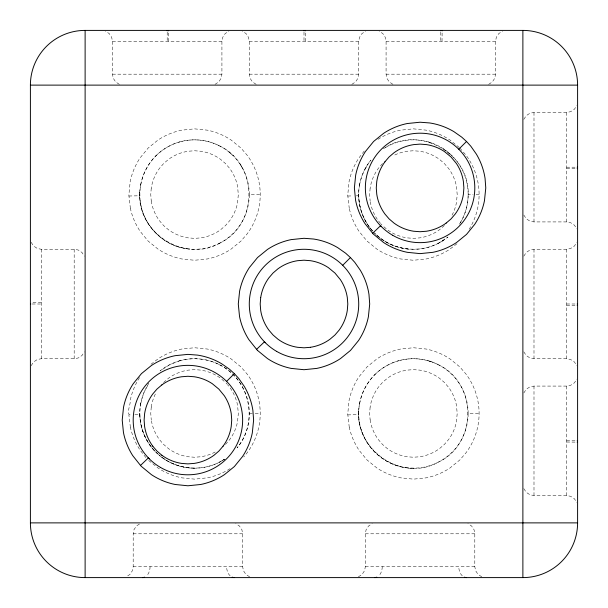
<?xml version="1.0" encoding="UTF-8"?>
<svg xmlns="http://www.w3.org/2000/svg" width="608" height="608" viewBox="0 0 608 608"><rect width="100%" height="100%" fill="white"/><g stroke="black" fill="none" stroke-linecap="round" stroke-linejoin="round"><path stroke-width="0.46" stroke-dasharray="3.04 2.28" d="M119.366 84.36L115.657 81.92L113.217 78.212L112.48 74.184L112.48 41.344L111.674 37.316L109.242 33.607L105.526 31.168M127.733 575.86L129.96 574.393L132.4 570.684L133.182 566.656L133.198 533.794L133.935 529.766L136.374 526.057L140.083 523.617M168.416 41.344L168.522 32.186M215.034 84.36L218.743 81.92L221.183 78.212L221.92 74.184L221.92 41.344L222.726 37.316L225.158 33.607L228.874 31.168M249.592 576.832L245.875 574.393L243.443 570.684L242.638 566.656L242.638 533.794L241.9 529.766L239.461 526.057L235.752 523.617M256.166 84.36L252.457 81.92L250.017 78.212L249.28 74.184L249.28 41.344L248.474 37.316L246.042 33.607L242.326 31.168M305.216 41.344L305.322 32.186M351.834 84.36L355.543 81.92L357.983 78.212L358.72 74.184L358.72 41.344L359.526 37.316L361.958 33.607L365.674 31.168M358.401 576.832L362.117 574.393L364.557 570.684L365.34 566.656L365.362 533.794L366.092 529.766L368.532 526.057L372.24 523.617M392.966 84.36L389.257 81.92L386.817 78.212L386.08 74.184L386.08 41.344L385.274 37.316L382.842 33.607L379.126 31.168M442.016 41.344L442.122 32.186M481.749 576.832L478.04 574.393L475.6 570.684L474.795 566.656L474.802 533.794L474.058 529.766L471.626 526.057L467.909 523.617M488.634 84.36L492.343 81.92L494.783 78.212L495.52 74.184L495.52 41.344L496.326 37.316L498.758 33.607L502.474 31.168M140.722 184.604C134.315 214.989 158.528 247.129 189.643 249.06M359.602 403.484C350.223 446.082 399.973 483.991 438.566 462.05M130.386 208.422L128.866 195.107L130.158 181.769A67.26 67.26 0 0 1 139.977 158.065L148.094 148.101L158.065 139.977A67.298 67.298 0 0 1 181.769 130.158L194.56 128.858L207.351 130.158A67.298 67.298 0 0 1 231.04 139.984L241.019 148.101L247.312 155.42A66.758 66.758 0 0 1 258.248 178.623C260.885 189.027 260.878 200.093 258.256 210.505A66.758 66.758 0 0 1 247.304 233.7L241.019 241.019L231.048 249.143A67.298 67.298 0 0 1 207.351 258.962L194.56 260.262L181.769 258.962A67.298 67.298 0 0 1 158.065 249.143L148.094 241.019L140.174 231.359A67.275 67.275 0 0 1 130.393 208.422M151.042 364.238L158.065 358.857A67.298 67.298 0 0 1 181.769 349.038L194.56 347.738L207.351 349.038A67.298 67.298 0 0 1 231.04 358.864L241.019 366.981L247.312 374.3A66.758 66.758 0 0 1 258.248 397.503C260.885 407.907 260.878 418.973 258.256 429.385A66.758 66.758 0 0 1 247.304 452.58L243.762 456.958M459.899 148.101L466.192 155.42A66.758 66.758 0 0 1 477.128 178.623C479.765 189.027 479.758 200.093 477.136 210.505A66.758 66.758 0 0 1 468.472 230.379M349.266 427.302L347.746 413.987L349.038 400.649A67.26 67.26 0 0 1 358.857 376.945L366.974 366.981L376.945 358.857A67.298 67.298 0 0 1 400.649 349.038L413.44 347.738L426.231 349.038A67.298 67.298 0 0 1 449.92 358.864L459.899 366.981L466.192 374.3A66.758 66.758 0 0 1 477.128 397.503C479.765 407.907 479.758 418.973 477.136 429.385A66.758 66.758 0 0 1 466.184 452.58L459.899 459.899L449.928 468.023A67.298 67.298 0 0 1 426.231 477.842L413.44 479.142L400.649 477.842A67.298 67.298 0 0 1 376.945 468.023L366.974 459.899L359.054 450.239A67.275 67.275 0 0 1 349.273 427.302M219.686 243.17C183.715 263.91 134.414 230.751 140.06 189.643M219.686 145.95C258.643 164.335 258.643 224.77 219.693 243.17M219.686 364.83C249.888 379.255 258.947 422.628 237.044 447.929A54.72 54.72 0 0 0 160.071 370.956L169.404 364.83L179.482 360.833M413.425 468.16C382.371 469.004 355.27 439.364 358.94 408.523M468.16 194.56C468.13 205.132 464.983 215.627 459.238 224.504A54.72 54.72 0 0 0 383.496 148.762C417.392 124.306 470.068 152.806 468.16 194.56L473.115 194.56M438.566 364.83C477.523 383.222 477.523 443.65 438.573 462.05M151.248 188.146L150.761 194.56L151.248 200.974M151.248 407.026L150.761 413.44L151.248 419.854M370.128 188.146L369.641 194.56L370.128 200.974M370.128 407.026L369.641 413.44L370.128 419.854M140.722 403.484C137.089 422.469 144.415 443.004 159.372 455.293M359.602 184.604C356.531 201.073 361.433 218.842 372.856 231.154M140.752 184.604C142.736 173.782 148.116 163.681 155.846 155.868M140.752 403.484L143.655 393.3L148.732 383.496A54.72 54.72 0 0 0 224.504 459.238L219.693 462.05M359.632 184.604C361.281 175.644 365.248 167.177 370.933 160.071A54.72 54.72 0 0 0 447.929 237.044L438.573 243.17M359.632 403.484C361.616 392.662 366.996 382.561 374.726 374.748M364.83 169.427L367.642 164.616M31.168 365.674L33.607 361.958L37.316 359.526L41.344 358.72L74.184 358.72L78.219 357.983L81.928 355.543L84.36 351.834M523.815 119.366L526.254 115.657L529.963 113.217L533.991 112.48L566.656 112.48L570.684 111.674L574.393 109.242L576.832 105.526M523.815 256.166L526.254 252.457L529.963 250.017L533.991 249.28L566.656 249.28L570.684 248.474L574.393 246.042L576.832 242.326M523.815 392.966L526.254 389.257L529.963 386.817L533.991 386.08L566.656 386.08L570.684 385.274L574.393 382.842L576.832 379.126M364.238 151.042L358.849 158.065A67.26 67.26 0 0 0 349.045 181.769L347.746 195.107L349.266 208.422M382.462 163.59L378.275 168.469A44.665 44.665 0 0 0 370.135 188.146M225.53 444.41L229.725 439.531A44.43 44.43 0 0 0 237.492 421.975L238.336 413.44L237.5 404.905A44.43 44.43 0 0 0 229.718 387.349L227.476 384.568M163.582 382.47L168.469 378.275A44.688 44.688 0 0 1 188.153 370.135L194.56 369.634L200.974 370.128A44.696 44.696 0 0 1 220.643 378.29L225.53 382.47M444.41 225.53L439.523 229.718A44.696 44.696 0 0 1 419.854 237.865L413.44 238.366L407.026 237.872A44.688 44.688 0 0 1 387.349 229.718L382.462 225.53M155.868 155.868C162.427 149.348 170.62 144.537 179.504 141.953M374.748 374.748C381.307 368.228 389.492 363.424 398.362 360.833M456.95 243.755L449.928 249.143A67.298 67.298 0 0 1 426.231 258.962L413.44 260.262L400.649 258.962A67.298 67.298 0 0 1 376.945 249.143L366.974 241.019L359.054 231.359A67.275 67.275 0 0 1 349.273 208.422M443.376 240.358C422.697 254.334 392.836 251.431 375.227 233.753M224.496 459.238C204.638 472.598 176.122 470.668 158.437 454.472M179.482 141.953C192.774 138.153 207.412 139.612 219.693 145.95M179.504 360.833C192.782 357.025 207.419 358.5 219.693 364.83M398.384 360.833C411.662 357.025 426.299 358.5 438.573 364.83M128.873 196.012L139.825 195.776L139.81 194.56M347.753 196.012L352.784 195.905M356.258 195.829L358.705 195.776C359.039 209.304 364.488 222.688 373.958 232.385M139.536 377.621A67.26 67.26 0 0 0 130.165 400.649C131.138 403.894 124.61 416.617 131.89 414.831M134.87 414.762L139.825 414.656C140.136 428.838 146.194 442.723 156.347 452.633M347.753 414.892L358.705 414.656L358.69 413.44M112.48 41.344L221.92 41.344M249.28 41.344L358.72 41.344M386.08 41.344L495.52 41.344M112.48 74.184L221.92 74.184M249.28 74.184L358.72 74.184M386.08 74.184L495.52 74.184M566.656 167.2L575.814 167.2M249.28 194.56A54.72 54.72 0 0 0 167.2 147.174A54.72 54.72 0 0 0 167.2 241.946A54.72 54.72 0 0 0 249.28 194.56L260.224 194.56M476.094 194.56L479.104 194.56M523.815 215.034L526.254 218.743L529.963 221.183L533.991 221.92L566.656 221.92L570.684 222.726L574.393 225.158L576.832 228.874M31.168 242.326L33.607 246.042L37.316 248.474L41.344 249.28L74.184 249.28L78.219 250.017L81.928 252.457L84.36 256.166M32.186 304L41.344 304M566.656 304L575.814 304M523.815 351.834L526.254 355.543L529.963 357.983L533.991 358.72L566.656 358.72L570.684 359.526L574.393 361.958L576.832 365.674M249.28 413.44L252.487 413.44M255.2 413.44L260.224 413.44M468.152 413.44A54.728 54.728 0 0 0 386.072 366.024A54.728 54.728 0 0 0 386.05 460.818A54.728 54.728 0 0 0 468.152 413.44L479.104 413.44M566.656 440.8L575.814 440.8M523.815 488.634L526.254 492.343L529.963 494.783L533.991 495.52L566.656 495.52L570.684 496.326L574.393 498.758L576.832 502.474M133.198 533.794L242.638 533.794M365.362 533.794L474.802 533.794M133.182 566.656L242.638 566.656M365.34 566.656L474.795 566.656M566.656 168.416L575.814 168.522M41.344 302.784L32.186 302.678M566.656 305.216L575.814 305.322M566.656 442.016L575.814 442.122M194.56 468.16C182.104 468.145 169.761 463.744 160.071 455.924M408.523 249.06C395.869 247.897 383.754 242.212 374.748 233.252M428.488 141.953L433.572 143.686M428.488 360.833L433.572 362.566M443.376 148.762L452.132 155.868M229.041 152.076L233.252 155.868M459.314 147.546L449.928 139.977A67.298 67.298 0 0 0 426.231 130.158L413.44 128.858L400.649 130.158A67.298 67.298 0 0 0 377.621 139.536M148.679 460.454L158.065 468.023A67.298 67.298 0 0 0 181.769 477.842L194.56 479.142L207.351 477.842A67.298 67.298 0 0 0 230.371 468.456M226.024 382.987L227.012 384.02M380.988 223.98L381.968 225.013M145.943 457.634L140.174 450.239A67.275 67.275 0 0 1 130.393 427.302M380.524 223.432L378.275 220.651A44.665 44.665 0 0 1 370.135 200.974M240.358 164.616L243.162 169.427M130.386 427.302L128.873 414.892M139.817 414.124C139.832 415.538 139.802 412.513 139.817 414.048M566.656 112.48L566.656 221.92M566.656 249.28L566.656 358.72M566.656 386.08L566.656 495.52M533.991 112.48L533.991 221.92M533.991 249.28L533.991 358.72M533.991 386.08L533.991 495.52M440.8 32.186L440.8 41.344M304 32.186L304 41.344M167.2 32.186L167.2 41.344M74.184 249.28L74.184 358.72M41.344 249.28L41.344 358.72M151.255 200.974A44.665 44.665 0 0 0 159.402 220.643L163.582 225.53L168.469 229.725A44.688 44.688 0 0 0 188.153 237.865L194.56 238.366L200.974 237.872A44.696 44.696 0 0 0 220.643 229.71L225.53 225.53L229.725 220.651A44.43 44.43 0 0 0 237.492 203.095L238.336 194.56L237.5 186.025A44.43 44.43 0 0 0 229.718 168.469L225.53 163.59L220.643 159.402A44.696 44.696 0 0 0 200.974 151.255L194.56 150.754L188.146 151.248A44.688 44.688 0 0 0 168.469 159.402L163.582 163.59L159.395 168.469A44.665 44.665 0 0 0 151.255 188.146M452.033 215.194A44.43 44.43 0 0 0 456.372 203.095L457.216 194.56L456.38 186.025A44.43 44.43 0 0 0 448.598 168.469L444.41 163.59L439.523 159.402A44.696 44.696 0 0 0 419.854 151.255L413.44 150.754L407.026 151.248A44.688 44.688 0 0 0 392.806 155.975M462.278 575.814A10.944 7.737 -90 0 1 458.774 566.656M382.234 566.656A10.944 7.57 90 0 1 378.807 575.814M230.12 575.814A10.944 7.737 -90 0 1 226.617 566.656M150.077 566.656A10.944 7.57 90 0 1 146.65 575.814M215.186 452.018A44.696 44.696 0 0 1 200.974 456.745L194.56 457.246L188.146 456.752A44.688 44.688 0 0 1 168.469 448.598L163.582 444.41L159.395 439.531A44.665 44.665 0 0 1 151.255 419.854M151.255 407.026A44.665 44.665 0 0 1 155.975 392.806M370.135 419.854A44.665 44.665 0 0 0 378.282 439.523L382.462 444.41L387.349 448.605A44.688 44.688 0 0 0 407.033 456.745L413.44 457.246L419.854 456.752A44.696 44.696 0 0 0 439.523 448.59L444.41 444.41L448.605 439.531A44.43 44.43 0 0 0 456.372 421.975L457.216 413.44L456.38 404.905A44.43 44.43 0 0 0 448.598 387.349L444.41 382.47L439.523 378.282A44.696 44.696 0 0 0 419.854 370.135L413.44 369.634L407.026 370.128A44.688 44.688 0 0 0 387.349 378.282L382.462 382.47L378.275 387.349A44.665 44.665 0 0 0 370.135 407.026M358.705 195.776L358.69 194.56L358.705 195.776"/><path stroke-width="0.91" d="M168.591 30.826L168.652 30.4M305.391 30.826L305.452 30.4M442.191 30.826L442.252 30.4M260.688 297.586L260.194 304L260.688 310.414A44.665 44.665 0 0 0 268.85 330.083L273.03 334.97L277.909 339.158A44.665 44.665 0 0 0 297.586 347.305L304 347.806L310.414 347.312M384.917 161.827L389.105 156.948L393.992 152.76A44.696 44.696 0 0 1 413.668 144.62L420.075 144.119L426.497 144.605A44.43 44.43 0 0 1 444.402 151.529L451.03 156.97L456.479 163.59A44.43 44.43 0 0 1 463.387 181.503L463.881 187.925L463.387 194.34A44.696 44.696 0 0 1 455.232 214.008L451.052 218.895L446.173 223.083M223.083 446.166L218.895 451.052L214.016 455.24A44.688 44.688 0 0 1 194.332 463.387L187.918 463.881L181.503 463.395A44.665 44.665 0 0 1 161.834 455.232M226.617 381.383L234.354 373.646L229.596 369.314L221.684 363.766A66.758 66.758 0 0 0 197.547 355.11L187.918 354.38L175.127 355.68A67.298 67.298 0 0 0 151.43 365.499L141.466 373.616L133.334 383.58A67.298 67.298 0 0 0 123.523 407.284L122.216 420.082L123.447 432.516A67.275 67.275 0 0 0 132.742 455.65L141.079 466.146L151.43 474.666A67.26 67.26 0 0 0 175.127 484.477L187.918 485.784L200.716 484.485A67.298 67.298 0 0 0 224.42 474.658L234.384 466.534L242.508 456.57A67.298 67.298 0 0 0 252.312 432.873L253.62 420.082L252.898 410.453A66.758 66.758 0 0 0 244.226 386.316L238.686 378.404L234.354 373.646M342.692 265.308L350.428 257.572L345.671 253.232L337.767 247.684A66.758 66.758 0 0 0 313.622 239.028L304 238.298L291.202 239.605A67.298 67.298 0 0 0 267.505 249.417L257.541 257.541L249.417 267.505A67.298 67.298 0 0 0 239.598 291.209L238.29 304L239.522 316.441A67.275 67.275 0 0 0 248.824 339.576L257.283 350.2M458.774 149.226L466.511 141.489L461.753 137.157L453.849 131.609A66.758 66.758 0 0 0 429.704 122.953L420.075 122.223L407.284 123.523A67.298 67.298 0 0 0 383.587 133.342L373.624 141.459L365.492 151.422A67.298 67.298 0 0 0 355.68 175.127L354.373 187.925L355.604 200.359A67.275 67.275 0 0 0 364.906 223.493L373.236 233.989L383.587 242.508A67.26 67.26 0 0 0 407.284 252.32L420.075 253.627L432.873 252.328A67.298 67.298 0 0 0 456.578 242.501L466.541 234.376L474.666 224.413A67.298 67.298 0 0 0 484.47 200.716L485.777 187.925L485.055 178.296A66.758 66.758 0 0 0 476.383 154.158L470.843 146.247L466.511 141.489M372.605 233.335L380.517 225.766L381.368 226.632M256.523 349.418L264.434 341.848L265.286 342.714M140.448 465.492L148.36 457.923L149.203 458.789M161.834 384.917L156.948 389.105L152.76 393.984A44.688 44.688 0 0 0 144.613 413.668L144.119 420.082L144.605 426.497A44.665 44.665 0 0 0 152.768 446.166M85.12 30.4L522.88 30.4A54.72 54.72 0 0 1 577.6 85.12L577.6 522.88A54.72 54.72 0 0 1 522.88 577.6L85.12 577.6A54.72 54.72 0 0 1 30.4 522.88L30.4 85.12A54.72 54.72 0 0 1 85.12 30.4L85.12 577.6M30.4 85.12L577.6 85.12M577.174 167.2L577.6 167.2M30.4 304L30.826 304M577.174 304L577.6 304M577.174 440.8L577.6 440.8M30.4 522.88L577.6 522.88M577.174 168.591L577.6 168.652M577.174 305.391L577.6 305.452M577.174 442.191L577.6 442.252M161.834 455.24L156.948 451.052L152.76 446.166M257.48 350.39L267.505 358.583A67.26 67.26 0 0 0 291.209 368.402L304 369.71L316.791 368.402A67.298 67.298 0 0 0 340.495 358.583L350.459 350.459L358.583 340.495A67.298 67.298 0 0 0 368.387 316.798L369.702 304L368.972 294.378A66.758 66.758 0 0 0 360.308 270.233L354.768 262.329L350.428 257.572M522.88 30.4L522.88 577.6M440.8 30.4L440.8 30.826M304 30.4L304 30.826M167.2 30.4L167.2 30.826M223.075 446.166A44.696 44.696 0 0 0 231.222 426.489L231.724 420.082L231.238 413.66A44.43 44.43 0 0 0 224.314 395.755L218.872 389.128L212.253 383.678A44.43 44.43 0 0 0 194.34 376.77L187.918 376.276L181.503 376.77A44.696 44.696 0 0 0 161.834 384.925M446.166 223.075A44.688 44.688 0 0 1 426.489 231.23L420.075 231.724L413.66 231.238A44.665 44.665 0 0 1 393.992 223.075L389.105 218.895L384.917 214.008A44.665 44.665 0 0 1 376.77 194.332L376.276 187.925L376.762 181.511A44.688 44.688 0 0 1 384.925 161.834M310.414 347.305A44.688 44.688 0 0 0 330.091 339.15L334.978 334.97L339.158 330.091A44.696 44.696 0 0 0 347.297 310.414L347.799 304L347.312 297.586A44.43 44.43 0 0 0 340.396 279.672L334.955 273.045L328.328 267.604A44.43 44.43 0 0 0 310.414 260.688L304 260.201L297.586 260.695A44.696 44.696 0 0 0 277.917 268.842L273.03 273.022L268.842 277.909A44.688 44.688 0 0 0 260.695 297.586M466.511 577.6A10.944 7.737 -90 0 1 464.383 577.174M376.747 577.174A10.944 7.57 90 0 1 374.665 577.6M234.354 577.6A10.944 7.737 -90 0 1 232.226 577.174M144.59 577.174A10.944 7.57 90 0 1 142.508 577.6M160.558 467.468A54.72 54.72 0 0 0 242.638 420.082A54.72 54.72 0 0 0 160.558 372.689A54.72 54.72 0 0 0 160.558 467.468M392.722 235.311A54.72 54.72 0 0 0 474.802 187.918A54.72 54.72 0 0 0 392.722 140.532A54.72 54.72 0 0 0 392.722 235.311M276.64 351.386A54.72 54.72 0 0 0 358.72 304A54.72 54.72 0 0 0 276.64 256.614A54.72 54.72 0 0 0 276.64 351.386"/></g></svg>
